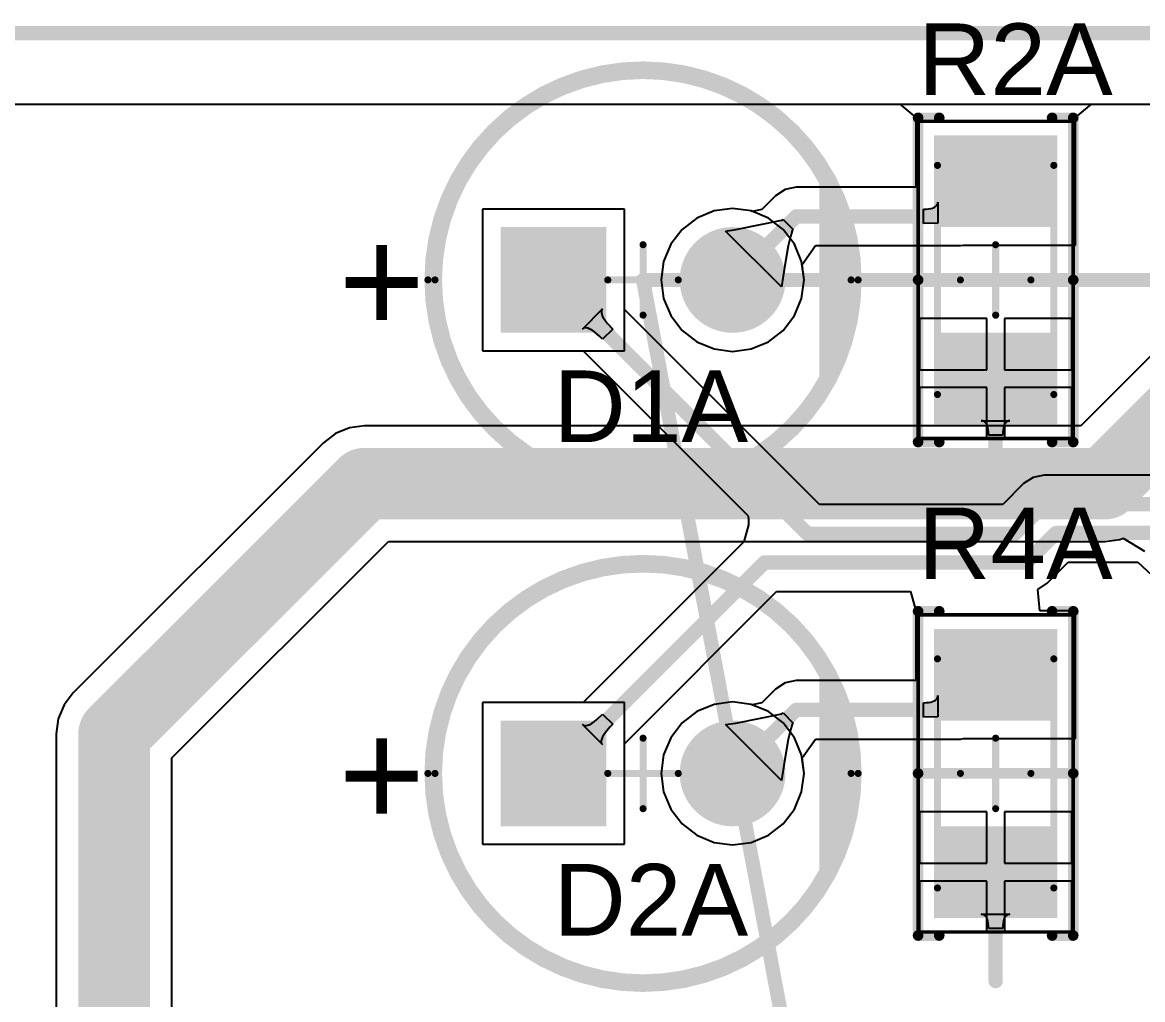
# Model space of a CAD drawing. Header units: inches. Extents: x -0.14 to 3.29, y -0.08 to 7.88.
# Drawn here: x 0.736 to 1.362, y 7.334 to 7.88 of the extents above; entities that cross this region are included whole.
import ezdxf

# ---------------------------------------------------------------- set-up
doc = ezdxf.new("R2010")
doc.units = ezdxf.units.IN
doc.header["$MEASUREMENT"] = 0
for name, color, linetype in [('Board outline', 6, 'Continuous'), ('Bottom Layer', 5, 'Continuous'), ('Bottom Solder', 6, 'Continuous'), ('Multi-Layer', 9, 'Continuous'), ('Pad Holes', 156, 'Continuous'), ('PCBD Notes', 76, 'Continuous'), ('Top 3D Body', 56, 'Continuous'), ('Top Courtyard', 56, 'Continuous'), ('Top Layer', 1, 'Continuous'), ('Top Overlay', 2, 'Continuous'), ('Top Paste', 8, 'Continuous'), ('Top Solder', 216, 'Continuous')]:
    doc.layers.add(name, color=color, linetype=linetype)
doc.styles.add('Arial', font='', dxfattribs={"height": 0.2})
doc.styles.get('Arial').set_extended_font_data('Arial')

# ---------------------------------------------------------------- blocks, each defined once
blk = doc.blocks.new('RES_1206_3216_356')
at = {"layer": 'Top Layer'}
for points in [[(-0.07874, -0.03248), (-0.07874, 0.03248), (-0.0315, 0.03248), (-0.0315, -0.03248)], [(0.0315, -0.03248), (0.0315, 0.03248), (0.07874, 0.03248), (0.07874, -0.03248)]]:
    blk.add_hatch(color=1, dxfattribs=at).paths.add_polyline_path(points)
at = {"layer": 'Top Paste'}
for points in [[(-0.07874, -0.03248), (-0.07874, 0.03248), (-0.0315, 0.03248), (-0.0315, -0.03248)], [(0.0315, -0.03248), (0.0315, 0.03248), (0.07874, 0.03248), (0.07874, -0.03248)]]:
    blk.add_hatch(color=8, dxfattribs=at).paths.add_polyline_path(points)
at = {"layer": 'Top Solder'}
for points in [[(-0.08071, -0.03445), (-0.08071, 0.03445), (-0.02953, 0.03445), (-0.02953, -0.03445)], [(0.02953, -0.03445), (0.02953, 0.03445), (0.08071, 0.03445), (0.08071, -0.03445)]]:
    blk.add_hatch(color=216, dxfattribs=at).paths.add_polyline_path(points)
at = {"layer": 'Top 3D Body'}
for points in [[(0.06398, 0.03248, 0.00394, 0.00394, 0), (-0.06398, 0.03248, 0.00394, 0.00394, 0)], [(-0.06398, -0.03248, 0.00394, 0.00394, 0), (-0.06398, 0.03248, 0.00394, 0.00394, 0)], [(0.06398, -0.03248, 0.00394, 0.00394, 0), (0.06398, 0.03248, 0.00394, 0.00394, 0)], [(0.06398, -0.03248, 0.00394, 0.00394, 0), (-0.06398, -0.03248, 0.00394, 0.00394, 0)]]:
    blk.add_lwpolyline(points, format="xyseb", dxfattribs=at)
for points in [[(-0.06496, 0.03248, 0.00197, 0.00197, 1), (-0.06299, 0.03248, 0.00197, 0.00197, 1)], [(-0.06496, 0.03248, 0.00197, 0.00197, 1), (-0.06299, 0.03248, 0.00197, 0.00197, 1)], [(0.06299, 0.03248, 0.00197, 0.00197, 1), (0.06496, 0.03248, 0.00197, 0.00197, 1)], [(0.06299, 0.03248, 0.00197, 0.00197, 1), (0.06496, 0.03248, 0.00197, 0.00197, 1)], [(-0.06496, -0.03248, 0.00197, 0.00197, 1), (-0.06299, -0.03248, 0.00197, 0.00197, 1)], [(-0.06496, -0.03248, 0.00197, 0.00197, 1), (-0.06299, -0.03248, 0.00197, 0.00197, 1)], [(0.06299, -0.03248, 0.00197, 0.00197, 1), (0.06496, -0.03248, 0.00197, 0.00197, 1)], [(0.06299, -0.03248, 0.00197, 0.00197, 1), (0.06496, -0.03248, 0.00197, 0.00197, 1)]]:
    blk.add_lwpolyline(points, format="xyseb", close=True, dxfattribs=at)
at = {"layer": 'Top Courtyard'}
for points in [[(0.08858, 0.04331, 0.00197, 0.00197, 0), (-0.08858, 0.04331, 0.00197, 0.00197, 0)], [(-0.08858, -0.04331, 0.00197, 0.00197, 0), (-0.08858, 0.04331, 0.00197, 0.00197, 0)], [(0.08858, -0.04331, 0.00197, 0.00197, 0), (0.08858, 0.04331, 0.00197, 0.00197, 0)], [(0, -0.01968, 0.00394, 0.00394, 0), (0, 0.01969, 0.00394, 0.00394, 0)], [(0.01969, 0, 0.00394, 0.00394, 0), (-0.01968, 0, 0.00394, 0.00394, 0)], [(0.08858, -0.04331, 0.00197, 0.00197, 0), (-0.08858, -0.04331, 0.00197, 0.00197, 0)]]:
    blk.add_lwpolyline(points, format="xyseb", dxfattribs=at)
for points in [[(-0.08907, 0.04331, 0.000984, 0.000984, 1), (-0.08809, 0.04331, 0.000984, 0.000984, 1)], [(-0.08907, 0.04331, 0.000984, 0.000984, 1), (-0.08809, 0.04331, 0.000984, 0.000984, 1)], [(0.08809, 0.04331, 0.000984, 0.000984, 1), (0.08908, 0.04331, 0.000984, 0.000984, 1)], [(0.08809, 0.04331, 0.000984, 0.000984, 1), (0.08908, 0.04331, 0.000984, 0.000984, 1)], [(-0.00098, 0.01969, 0.00197, 0.00197, 1), (0.00098, 0.01969, 0.00197, 0.00197, 1)], [(-0.02067, 0, 0.00197, 0.00197, 1), (-0.0187, 0, 0.00197, 0.00197, 1)], [(0.0187, 0, 0.00197, 0.00197, 1), (0.02067, 0, 0.00197, 0.00197, 1)], [(-0.00098, -0.01968, 0.00197, 0.00197, 1), (0.00098, -0.01968, 0.00197, 0.00197, 1)], [(-0.08907, -0.04331, 0.000984, 0.000984, 1), (-0.08809, -0.04331, 0.000984, 0.000984, 1)], [(-0.08907, -0.04331, 0.000984, 0.000984, 1), (-0.08809, -0.04331, 0.000984, 0.000984, 1)], [(0.08809, -0.04331, 0.000984, 0.000984, 1), (0.08908, -0.04331, 0.000984, 0.000984, 1)], [(0.08809, -0.04331, 0.000984, 0.000984, 1), (0.08908, -0.04331, 0.000984, 0.000984, 1)]]:
    blk.add_lwpolyline(points, format="xyseb", close=True, dxfattribs=at)
at = {"layer": 'Top Overlay'}
for points in [[(0.09055, 0.04331, 0.00591, 0.00591, 0), (-0.09055, 0.04331, 0.00591, 0.00591, 0)], [(-0.09055, 0.0315, 0.00591, 0.00591, 0), (-0.09055, 0.04331, 0.00591, 0.00591, 0)], [(0, -0.04331, 0.00591, 0.00591, 0), (0, 0.04331, 0.00591, 0.00591, 0)], [(0.09055, 0.0315, 0.00591, 0.00591, 0), (0.09055, 0.04331, 0.00591, 0.00591, 0)], [(-0.09055, -0.04331, 0.00591, 0.00591, 0), (-0.09055, -0.03149, 0.00591, 0.00591, 0)], [(0.09055, -0.04331, 0.00591, 0.00591, 0), (0.09055, -0.03149, 0.00591, 0.00591, 0)], [(0.09055, -0.04331, 0.00591, 0.00591, 0), (-0.09055, -0.04331, 0.00591, 0.00591, 0)]]:
    blk.add_lwpolyline(points, format="xyseb", dxfattribs=at)
for points in [[(-0.09203, 0.04331, 0.00295, 0.00295, 1), (-0.08907, 0.04331, 0.00295, 0.00295, 1)], [(-0.09203, 0.04331, 0.00295, 0.00295, 1), (-0.08907, 0.04331, 0.00295, 0.00295, 1)], [(-0.00148, 0.04331, 0.00295, 0.00295, 1), (0.00148, 0.04331, 0.00295, 0.00295, 1)], [(0.08908, 0.04331, 0.00295, 0.00295, 1), (0.09203, 0.04331, 0.00295, 0.00295, 1)], [(0.08908, 0.04331, 0.00295, 0.00295, 1), (0.09203, 0.04331, 0.00295, 0.00295, 1)], [(-0.09203, 0.0315, 0.00295, 0.00295, 1), (-0.08907, 0.0315, 0.00295, 0.00295, 1)], [(0.08908, 0.0315, 0.00295, 0.00295, 1), (0.09203, 0.0315, 0.00295, 0.00295, 1)], [(-0.09203, -0.03149, 0.00295, 0.00295, 1), (-0.08907, -0.03149, 0.00295, 0.00295, 1)], [(0.08908, -0.03149, 0.00295, 0.00295, 1), (0.09203, -0.03149, 0.00295, 0.00295, 1)], [(-0.09203, -0.04331, 0.00295, 0.00295, 1), (-0.08907, -0.04331, 0.00295, 0.00295, 1)], [(-0.09203, -0.04331, 0.00295, 0.00295, 1), (-0.08907, -0.04331, 0.00295, 0.00295, 1)], [(-0.00148, -0.04331, 0.00295, 0.00295, 1), (0.00148, -0.04331, 0.00295, 0.00295, 1)], [(0.08908, -0.04331, 0.00295, 0.00295, 1), (0.09203, -0.04331, 0.00295, 0.00295, 1)], [(0.08908, -0.04331, 0.00295, 0.00295, 1), (0.09203, -0.04331, 0.00295, 0.00295, 1)]]:
    blk.add_lwpolyline(points, format="xyseb", close=True, dxfattribs=at)
blk = doc.blocks.new('RES_1206_3216_376')
at = {"layer": 'Top Layer'}
for points in [[(-0.07874, -0.03248), (-0.07874, 0.03248), (-0.03149, 0.03248), (-0.03149, -0.03248)], [(0.0315, -0.03248), (0.0315, 0.03248), (0.07874, 0.03248), (0.07874, -0.03248)]]:
    blk.add_hatch(color=1, dxfattribs=at).paths.add_polyline_path(points)
at = {"layer": 'Top Paste'}
for points in [[(-0.07874, -0.03248), (-0.07874, 0.03248), (-0.03149, 0.03248), (-0.03149, -0.03248)], [(0.0315, -0.03248), (0.0315, 0.03248), (0.07874, 0.03248), (0.07874, -0.03248)]]:
    blk.add_hatch(color=8, dxfattribs=at).paths.add_polyline_path(points)
at = {"layer": 'Top Solder'}
for points in [[(-0.08071, -0.03445), (-0.08071, 0.03445), (-0.02953, 0.03445), (-0.02953, -0.03445)], [(0.02953, -0.03445), (0.02953, 0.03445), (0.08071, 0.03445), (0.08071, -0.03445)]]:
    blk.add_hatch(color=216, dxfattribs=at).paths.add_polyline_path(points)
at = {"layer": 'Top 3D Body'}
for points in [[(0.06398, 0.03248, 0.00394, 0.00394, 0), (-0.06398, 0.03248, 0.00394, 0.00394, 0)], [(-0.06398, -0.03248, 0.00394, 0.00394, 0), (-0.06398, 0.03248, 0.00394, 0.00394, 0)], [(0.06398, -0.03248, 0.00394, 0.00394, 0), (0.06398, 0.03248, 0.00394, 0.00394, 0)], [(0.06398, -0.03248, 0.00394, 0.00394, 0), (-0.06398, -0.03248, 0.00394, 0.00394, 0)]]:
    blk.add_lwpolyline(points, format="xyseb", dxfattribs=at)
for points in [[(-0.06496, 0.03248, 0.00197, 0.00197, 1), (-0.06299, 0.03248, 0.00197, 0.00197, 1)], [(-0.06496, 0.03248, 0.00197, 0.00197, 1), (-0.06299, 0.03248, 0.00197, 0.00197, 1)], [(0.06299, 0.03248, 0.00197, 0.00197, 1), (0.06496, 0.03248, 0.00197, 0.00197, 1)], [(0.06299, 0.03248, 0.00197, 0.00197, 1), (0.06496, 0.03248, 0.00197, 0.00197, 1)], [(-0.06496, -0.03248, 0.00197, 0.00197, 1), (-0.06299, -0.03248, 0.00197, 0.00197, 1)], [(-0.06496, -0.03248, 0.00197, 0.00197, 1), (-0.06299, -0.03248, 0.00197, 0.00197, 1)], [(0.06299, -0.03248, 0.00197, 0.00197, 1), (0.06496, -0.03248, 0.00197, 0.00197, 1)], [(0.06299, -0.03248, 0.00197, 0.00197, 1), (0.06496, -0.03248, 0.00197, 0.00197, 1)]]:
    blk.add_lwpolyline(points, format="xyseb", close=True, dxfattribs=at)
at = {"layer": 'Top Courtyard'}
for points in [[(0.08858, 0.04331, 0.00197, 0.00197, 0), (-0.08858, 0.04331, 0.00197, 0.00197, 0)], [(-0.08858, -0.04331, 0.00197, 0.00197, 0), (-0.08858, 0.04331, 0.00197, 0.00197, 0)], [(0.08858, -0.04331, 0.00197, 0.00197, 0), (0.08858, 0.04331, 0.00197, 0.00197, 0)], [(0, -0.01969, 0.00394, 0.00394, 0), (0, 0.01969, 0.00394, 0.00394, 0)], [(0.01969, 0, 0.00394, 0.00394, 0), (-0.01969, 0, 0.00394, 0.00394, 0)], [(0.08858, -0.04331, 0.00197, 0.00197, 0), (-0.08858, -0.04331, 0.00197, 0.00197, 0)]]:
    blk.add_lwpolyline(points, format="xyseb", dxfattribs=at)
for points in [[(-0.08907, 0.04331, 0.000984, 0.000984, 1), (-0.08809, 0.04331, 0.000984, 0.000984, 1)], [(-0.08907, 0.04331, 0.000984, 0.000984, 1), (-0.08809, 0.04331, 0.000984, 0.000984, 1)], [(0.08809, 0.04331, 0.000984, 0.000984, 1), (0.08908, 0.04331, 0.000984, 0.000984, 1)], [(0.08809, 0.04331, 0.000984, 0.000984, 1), (0.08908, 0.04331, 0.000984, 0.000984, 1)], [(-0.00098, 0.01969, 0.00197, 0.00197, 1), (0.00099, 0.01969, 0.00197, 0.00197, 1)], [(-0.02067, 0, 0.00197, 0.00197, 1), (-0.0187, 0, 0.00197, 0.00197, 1)], [(0.0187, 0, 0.00197, 0.00197, 1), (0.02067, 0, 0.00197, 0.00197, 1)], [(-0.00098, -0.01969, 0.00197, 0.00197, 1), (0.00099, -0.01969, 0.00197, 0.00197, 1)], [(-0.08907, -0.04331, 0.000984, 0.000984, 1), (-0.08809, -0.04331, 0.000984, 0.000984, 1)], [(-0.08907, -0.04331, 0.000984, 0.000984, 1), (-0.08809, -0.04331, 0.000984, 0.000984, 1)], [(0.08809, -0.04331, 0.000984, 0.000984, 1), (0.08908, -0.04331, 0.000984, 0.000984, 1)], [(0.08809, -0.04331, 0.000984, 0.000984, 1), (0.08908, -0.04331, 0.000984, 0.000984, 1)]]:
    blk.add_lwpolyline(points, format="xyseb", close=True, dxfattribs=at)
at = {"layer": 'Top Overlay'}
for points in [[(0.09055, 0.04331, 0.00591, 0.00591, 0), (-0.09055, 0.04331, 0.00591, 0.00591, 0)], [(-0.09055, 0.0315, 0.00591, 0.00591, 0), (-0.09055, 0.04331, 0.00591, 0.00591, 0)], [(0, -0.04331, 0.00591, 0.00591, 0), (0, 0.04331, 0.00591, 0.00591, 0)], [(0.09055, 0.0315, 0.00591, 0.00591, 0), (0.09055, 0.04331, 0.00591, 0.00591, 0)], [(-0.09055, -0.04331, 0.00591, 0.00591, 0), (-0.09055, -0.03149, 0.00591, 0.00591, 0)], [(0.09055, -0.04331, 0.00591, 0.00591, 0), (0.09055, -0.03149, 0.00591, 0.00591, 0)], [(0.09055, -0.04331, 0.00591, 0.00591, 0), (-0.09055, -0.04331, 0.00591, 0.00591, 0)]]:
    blk.add_lwpolyline(points, format="xyseb", dxfattribs=at)
for points in [[(-0.09203, 0.04331, 0.00295, 0.00295, 1), (-0.08907, 0.04331, 0.00295, 0.00295, 1)], [(-0.09203, 0.04331, 0.00295, 0.00295, 1), (-0.08907, 0.04331, 0.00295, 0.00295, 1)], [(-0.00148, 0.04331, 0.00295, 0.00295, 1), (0.00148, 0.04331, 0.00295, 0.00295, 1)], [(0.08908, 0.04331, 0.00295, 0.00295, 1), (0.09203, 0.04331, 0.00295, 0.00295, 1)], [(0.08908, 0.04331, 0.00295, 0.00295, 1), (0.09203, 0.04331, 0.00295, 0.00295, 1)], [(-0.09203, 0.0315, 0.00295, 0.00295, 1), (-0.08907, 0.0315, 0.00295, 0.00295, 1)], [(0.08908, 0.0315, 0.00295, 0.00295, 1), (0.09203, 0.0315, 0.00295, 0.00295, 1)], [(-0.09203, -0.03149, 0.00295, 0.00295, 1), (-0.08907, -0.03149, 0.00295, 0.00295, 1)], [(0.08908, -0.03149, 0.00295, 0.00295, 1), (0.09203, -0.03149, 0.00295, 0.00295, 1)], [(-0.09203, -0.04331, 0.00295, 0.00295, 1), (-0.08907, -0.04331, 0.00295, 0.00295, 1)], [(-0.09203, -0.04331, 0.00295, 0.00295, 1), (-0.08907, -0.04331, 0.00295, 0.00295, 1)], [(-0.00148, -0.04331, 0.00295, 0.00295, 1), (0.00148, -0.04331, 0.00295, 0.00295, 1)], [(0.08908, -0.04331, 0.00295, 0.00295, 1), (0.09203, -0.04331, 0.00295, 0.00295, 1)], [(0.08908, -0.04331, 0.00295, 0.00295, 1), (0.09203, -0.04331, 0.00295, 0.00295, 1)]]:
    blk.add_lwpolyline(points, format="xyseb", close=True, dxfattribs=at)
blk = doc.blocks.new('ED49B4F6_595F_4D62_96BB_D7184CAA9B94_439')
at = {"layer": 'Bottom Layer'}
blk.add_hatch(color=5, dxfattribs=at).paths.add_polyline_path([(-0.02244, -0.02756), (-0.07756, -0.02756), (-0.07756, 0.02756), (-0.02244, 0.02756)])
h = blk.add_hatch(color=5, dxfattribs=at)
edge = h.paths.add_edge_path()
edge.add_arc((0.05, 0), 0.02756, 0, 360)
at = {"layer": 'Bottom Solder'}
blk.add_hatch(color=6, dxfattribs=at).paths.add_polyline_path([(-0.02047, -0.02953), (-0.07953, -0.02953), (-0.07953, 0.02953), (-0.02047, 0.02953)])
h = blk.add_hatch(color=6, dxfattribs=at)
edge = h.paths.add_edge_path()
edge.add_arc((0.05, 0), 0.02953, 0, 360)
at = {"layer": 'Multi-Layer'}
blk.add_hatch(color=9, dxfattribs=at).paths.add_polyline_path([(-0.02244, -0.02756), (-0.07756, -0.02756), (-0.07756, 0.02756), (-0.02244, 0.02756)])
h = blk.add_hatch(color=9, dxfattribs=at)
edge = h.paths.add_edge_path()
edge.add_arc((0.05, 0), 0.02756, 0, 360)
at = {"layer": 'Pad Holes'}
h = blk.add_hatch(color=7, dxfattribs=at)
edge = h.paths.add_edge_path()
edge.add_arc((-0.05, 0), 0.0175, 0, 360)
h = blk.add_hatch(color=7, dxfattribs=at)
edge = h.paths.add_edge_path()
edge.add_arc((0.05, 0), 0.0175, 0, 360)
at = {"layer": 'Top Layer'}
blk.add_hatch(color=1, dxfattribs=at).paths.add_polyline_path([(-0.02244, -0.02756), (-0.07756, -0.02756), (-0.07756, 0.02756), (-0.02244, 0.02756)])
h = blk.add_hatch(color=1, dxfattribs=at)
edge = h.paths.add_edge_path()
edge.add_arc((0.05, 0), 0.02756, 0, 360)
at = {"layer": 'Top Solder'}
blk.add_hatch(color=216, dxfattribs=at).paths.add_polyline_path([(-0.02047, -0.02953), (-0.07953, -0.02953), (-0.07953, 0.02953), (-0.02047, 0.02953)])
h = blk.add_hatch(color=216, dxfattribs=at)
edge = h.paths.add_edge_path()
edge.add_arc((0.05, 0), 0.02953, 0, 360)
at = {"layer": 'Top 3D Body'}
for points in [[(0.11614, 0, 0.00394, 0.00394, 1), (-0.11614, 0, 0.00394, 0.00394, 1)], [(-0.11713, 0, 0.00197, 0.00197, 1), (-0.11516, 0, 0.00197, 0.00197, 1)], [(0.11516, 0, 0.00197, 0.00197, 1), (0.11713, 0, 0.00197, 0.00197, 1)]]:
    blk.add_lwpolyline(points, format="xyseb", close=True, dxfattribs=at)
at = {"layer": 'Top Courtyard'}
for points in [[(0.12008, 0, 0.00394, 0.00394, 1), (-0.12008, 0, 0.00394, 0.00394, 1)], [(-0.00098, 0.01968, 0.00197, 0.00197, 1), (0.00099, 0.01968, 0.00197, 0.00197, 1)], [(-0.12106, 0, 0.00197, 0.00197, 1), (-0.11909, 0, 0.00197, 0.00197, 1)], [(-0.02067, 0, 0.00197, 0.00197, 1), (-0.0187, 0, 0.00197, 0.00197, 1)], [(0.0187, 0, 0.00197, 0.00197, 1), (0.02067, 0, 0.00197, 0.00197, 1)], [(0.11909, 0, 0.00197, 0.00197, 1), (0.12106, 0, 0.00197, 0.00197, 1)], [(-0.00098, -0.01969, 0.00197, 0.00197, 1), (0.00099, -0.01969, 0.00197, 0.00197, 1)]]:
    blk.add_lwpolyline(points, format="xyseb", close=True, dxfattribs=at)
for points in [[(0, -0.01969, 0.00394, 0.00394, 0), (0, 0.01968, 0.00394, 0.00394, 0)], [(-0.01968, 0, 0.00394, 0.00394, 0), (0.01969, 0, 0.00394, 0.00394, 0)]]:
    blk.add_lwpolyline(points, format="xyseb", dxfattribs=at)
at = {"layer": 'Top Overlay'}
for points in [[(0.11614, 0, 0.00787, 0.00787, 1), (-0.11614, 0, 0.00787, 0.00787, 1)], [(0.10039, 0.05512, 0.00394, 0.00394, 1), (0.10433, 0.05512, 0.00394, 0.00394, 1)], [(0.10433, 0.03937, 0.00394, 0.00394, 1), (0.10827, 0.03937, 0.00394, 0.00394, 1)], [(0.10827, 0.02362, 0.00394, 0.00394, 1), (0.11221, 0.02362, 0.00394, 0.00394, 1)], [(-0.11811, 0, 0.00394, 0.00394, 1), (-0.11417, 0, 0.00394, 0.00394, 1)], [(0.11417, 0, 0.00394, 0.00394, 1), (0.11811, 0, 0.00394, 0.00394, 1)], [(0.10827, -0.02756, 0.00394, 0.00394, 1), (0.11221, -0.02756, 0.00394, 0.00394, 1)], [(0.10039, -0.03937, 0.00394, 0.00394, 1), (0.10433, -0.03937, 0.00394, 0.00394, 1)], [(0.10039, -0.03937, 0.00394, 0.00394, 1), (0.10433, -0.03937, 0.00394, 0.00394, 1)], [(0.10433, -0.03937, 0.00394, 0.00394, 1), (0.10827, -0.03937, 0.00394, 0.00394, 1)], [(0.10039, -0.05512, 0.00394, 0.00394, 1), (0.10433, -0.05512, 0.00394, 0.00394, 1)]]:
    blk.add_lwpolyline(points, format="xyseb", close=True, dxfattribs=at)
for points in [[(0.10236, -0.03937, 0.00787, 0.00787, 0), (0.10236, 0.05512, 0.00787, 0.00787, 0)], [(0.1063, -0.03937, 0.00787, 0.00787, 0), (0.1063, 0.03937, 0.00787, 0.00787, 0)], [(0.11024, -0.02756, 0.00787, 0.00787, 0), (0.11024, 0.02362, 0.00787, 0.00787, 0)], [(0.10236, -0.05512, 0.00787, 0.00787, 0), (0.10236, -0.03937, 0.00787, 0.00787, 0)]]:
    blk.add_lwpolyline(points, format="xyseb", dxfattribs=at)
at = {"layer": 'Top Overlay', "style": 'Arial'}
blk.add_text('+', height=0.05906, dxfattribs=at).set_placement((-0.17, -0.03))
blk = doc.blocks.new('ED49B4F6_595F_4D62_96BB_D7184CAA9B94_449')
at = {"layer": 'Bottom Layer'}
blk.add_hatch(color=5, dxfattribs=at).paths.add_polyline_path([(-0.02244, -0.02756), (-0.07756, -0.02756), (-0.07756, 0.02756), (-0.02244, 0.02756)])
h = blk.add_hatch(color=5, dxfattribs=at)
edge = h.paths.add_edge_path()
edge.add_arc((0.05, 0), 0.02756, 0, 360)
at = {"layer": 'Bottom Solder'}
blk.add_hatch(color=6, dxfattribs=at).paths.add_polyline_path([(-0.02047, -0.02953), (-0.07953, -0.02953), (-0.07953, 0.02953), (-0.02047, 0.02953)])
h = blk.add_hatch(color=6, dxfattribs=at)
edge = h.paths.add_edge_path()
edge.add_arc((0.05, 0), 0.02953, 0, 360)
at = {"layer": 'Multi-Layer'}
blk.add_hatch(color=9, dxfattribs=at).paths.add_polyline_path([(-0.02244, -0.02756), (-0.07756, -0.02756), (-0.07756, 0.02756), (-0.02244, 0.02756)])
h = blk.add_hatch(color=9, dxfattribs=at)
edge = h.paths.add_edge_path()
edge.add_arc((0.05, 0), 0.02756, 0, 360)
at = {"layer": 'Pad Holes'}
h = blk.add_hatch(color=7, dxfattribs=at)
edge = h.paths.add_edge_path()
edge.add_arc((-0.05, 0), 0.0175, 0, 360)
h = blk.add_hatch(color=7, dxfattribs=at)
edge = h.paths.add_edge_path()
edge.add_arc((0.05, 0), 0.0175, 0, 360)
at = {"layer": 'Top Layer'}
blk.add_hatch(color=1, dxfattribs=at).paths.add_polyline_path([(-0.02244, -0.02756), (-0.07756, -0.02756), (-0.07756, 0.02756), (-0.02244, 0.02756)])
h = blk.add_hatch(color=1, dxfattribs=at)
edge = h.paths.add_edge_path()
edge.add_arc((0.05, 0), 0.02756, 0, 360)
at = {"layer": 'Top Solder'}
blk.add_hatch(color=216, dxfattribs=at).paths.add_polyline_path([(-0.02047, -0.02953), (-0.07953, -0.02953), (-0.07953, 0.02953), (-0.02047, 0.02953)])
h = blk.add_hatch(color=216, dxfattribs=at)
edge = h.paths.add_edge_path()
edge.add_arc((0.05, 0), 0.02953, 0, 360)
at = {"layer": 'Top 3D Body'}
for points in [[(0.11614, 0, 0.00394, 0.00394, 1), (-0.11614, 0, 0.00394, 0.00394, 1)], [(-0.11713, 0, 0.00197, 0.00197, 1), (-0.11516, 0, 0.00197, 0.00197, 1)], [(0.11516, 0, 0.00197, 0.00197, 1), (0.11713, 0, 0.00197, 0.00197, 1)]]:
    blk.add_lwpolyline(points, format="xyseb", close=True, dxfattribs=at)
at = {"layer": 'Top Courtyard'}
for points in [[(0.12008, 0, 0.00394, 0.00394, 1), (-0.12008, 0, 0.00394, 0.00394, 1)], [(-0.00098, 0.01969, 0.00197, 0.00197, 1), (0.00099, 0.01969, 0.00197, 0.00197, 1)], [(-0.12106, 0, 0.00197, 0.00197, 1), (-0.11909, 0, 0.00197, 0.00197, 1)], [(-0.02067, 0, 0.00197, 0.00197, 1), (-0.0187, 0, 0.00197, 0.00197, 1)], [(0.0187, 0, 0.00197, 0.00197, 1), (0.02067, 0, 0.00197, 0.00197, 1)], [(0.11909, 0, 0.00197, 0.00197, 1), (0.12106, 0, 0.00197, 0.00197, 1)], [(-0.00098, -0.01968, 0.00197, 0.00197, 1), (0.00099, -0.01968, 0.00197, 0.00197, 1)]]:
    blk.add_lwpolyline(points, format="xyseb", close=True, dxfattribs=at)
for points in [[(0, -0.01968, 0.00394, 0.00394, 0), (0, 0.01969, 0.00394, 0.00394, 0)], [(-0.01968, 0, 0.00394, 0.00394, 0), (0.01969, 0, 0.00394, 0.00394, 0)]]:
    blk.add_lwpolyline(points, format="xyseb", dxfattribs=at)
at = {"layer": 'Top Overlay'}
for points in [[(0.11614, 0, 0.00787, 0.00787, 1), (-0.11614, 0, 0.00787, 0.00787, 1)], [(0.10039, 0.05512, 0.00394, 0.00394, 1), (0.10433, 0.05512, 0.00394, 0.00394, 1)], [(0.10433, 0.03937, 0.00394, 0.00394, 1), (0.10827, 0.03937, 0.00394, 0.00394, 1)], [(0.10827, 0.02362, 0.00394, 0.00394, 1), (0.11221, 0.02362, 0.00394, 0.00394, 1)], [(-0.11811, 0, 0.00394, 0.00394, 1), (-0.11417, 0, 0.00394, 0.00394, 1)], [(0.11417, 0, 0.00394, 0.00394, 1), (0.11811, 0, 0.00394, 0.00394, 1)], [(0.10827, -0.02756, 0.00394, 0.00394, 1), (0.11221, -0.02756, 0.00394, 0.00394, 1)], [(0.10039, -0.03937, 0.00394, 0.00394, 1), (0.10433, -0.03937, 0.00394, 0.00394, 1)], [(0.10039, -0.03937, 0.00394, 0.00394, 1), (0.10433, -0.03937, 0.00394, 0.00394, 1)], [(0.10433, -0.03937, 0.00394, 0.00394, 1), (0.10827, -0.03937, 0.00394, 0.00394, 1)], [(0.10039, -0.05512, 0.00394, 0.00394, 1), (0.10433, -0.05512, 0.00394, 0.00394, 1)]]:
    blk.add_lwpolyline(points, format="xyseb", close=True, dxfattribs=at)
for points in [[(0.10236, -0.03937, 0.00787, 0.00787, 0), (0.10236, 0.05512, 0.00787, 0.00787, 0)], [(0.1063, -0.03937, 0.00787, 0.00787, 0), (0.1063, 0.03937, 0.00787, 0.00787, 0)], [(0.11024, -0.02756, 0.00787, 0.00787, 0), (0.11024, 0.02362, 0.00787, 0.00787, 0)], [(0.10236, -0.05512, 0.00787, 0.00787, 0), (0.10236, -0.03937, 0.00787, 0.00787, 0)]]:
    blk.add_lwpolyline(points, format="xyseb", dxfattribs=at)
at = {"layer": 'Top Overlay', "style": 'Arial'}
blk.add_text('+', height=0.05906, dxfattribs=at).set_placement((-0.17, -0.03))

msp = doc.modelspace()

# ---------------------------------------------------------------- linework, layer by layer
at = {"layer": 'Board outline'}
msp.add_lwpolyline([(0.62992, 7.87402, 0.00787, 0.00787, 0), (2.51968, 7.87402, 0.00787, 0.00787, 0)], format="xyseb", dxfattribs=at)
at = {"layer": 'Bottom Layer'}
for p, q in [((0.64637, 7.83431), (2.50324, 7.83431)), ((1.07224, 7.77578), (0.99312, 7.77578)), ((0.99312, 7.77578), (0.99312, 7.69666)), ((1.07224, 7.69666), (1.07224, 7.77578)), ((1.12235, 7.77476), (1.11273, 7.77077)), ((1.13268, 7.77612), (1.12235, 7.77476)), ((1.143, 7.77476), (1.13268, 7.77612)), ((1.15263, 7.77077), (1.143, 7.77476)), ((1.11273, 7.77077), (1.10446, 7.76443)), ((1.16089, 7.76443), (1.15263, 7.77077)), ((1.10446, 7.76443), (1.09812, 7.75617)), ((1.16723, 7.75617), (1.16089, 7.76443)), ((1.09812, 7.75617), (1.09414, 7.74655)), ((1.17122, 7.74655), (1.16723, 7.75617)), ((1.09414, 7.74655), (1.09278, 7.73622)), ((1.17258, 7.73622), (1.17122, 7.74655)), ((1.09278, 7.73622), (1.09414, 7.72589)), ((1.17122, 7.72589), (1.17258, 7.73622)), ((1.09414, 7.72589), (1.09812, 7.71627)), ((1.16723, 7.71627), (1.17122, 7.72589)), ((1.09812, 7.71627), (1.10446, 7.70801)), ((1.16089, 7.70801), (1.16723, 7.71627)), ((1.10446, 7.70801), (1.11273, 7.70167)), ((1.15263, 7.70167), (1.16089, 7.70801)), ((1.11273, 7.70167), (1.12235, 7.69768)), ((1.143, 7.69768), (1.15263, 7.70167)), ((1.37209, 7.6997), (1.32711, 7.65472)), ((0.99312, 7.69666), (1.07224, 7.69666)), ((1.12235, 7.69768), (1.13268, 7.69632)), ((1.13268, 7.69632), (1.143, 7.69768)), ((0.92713, 7.65472), (0.91878, 7.65362)), ((1.32711, 7.65472), (0.92713, 7.65472)), ((0.91099, 7.6504), (0.90431, 7.64527)), ((0.91878, 7.65362), (0.91099, 7.6504)), ((0.90431, 7.64527), (0.76458, 7.50554)), ((1.34883, 7.59127), (1.35064, 7.59202)), ((1.35064, 7.59202), (1.36264, 7.58483)), ((0.81968, 7.46935), (0.9405, 7.59017)), ((0.9405, 7.59017), (1.34048, 7.59017)), ((1.34048, 7.59017), (1.34883, 7.59127)), ((0.76458, 7.50554), (0.75945, 7.49886)), ((0.75945, 7.49886), (0.75623, 7.49107)), ((1.07224, 7.50019), (0.99312, 7.50019)), ((0.99312, 7.50019), (0.99312, 7.42107)), ((1.07224, 7.42107), (1.07224, 7.50019)), ((1.12235, 7.49917), (1.11273, 7.49518)), ((1.13268, 7.50053), (1.12235, 7.49917)), ((1.143, 7.49917), (1.13268, 7.50053)), ((1.15263, 7.49518), (1.143, 7.49917)), ((1.11273, 7.49518), (1.10446, 7.48884)), ((1.16089, 7.48884), (1.15263, 7.49518)), ((0.75623, 7.49107), (0.75513, 7.48272)), ((1.10446, 7.48884), (1.09812, 7.48058)), ((1.16723, 7.48058), (1.16089, 7.48884)), ((0.75513, 7.48272), (0.75513, 2.57735)), ((1.09812, 7.48058), (1.09414, 7.47096)), ((1.17122, 7.47096), (1.16723, 7.48058)), ((0.81968, 2.56398), (0.81968, 7.46935)), ((1.09414, 7.47096), (1.09278, 7.46063)), ((1.17258, 7.46063), (1.17122, 7.47096)), ((1.09278, 7.46063), (1.09414, 7.4503)), ((1.17122, 7.4503), (1.17258, 7.46063)), ((1.09414, 7.4503), (1.09812, 7.44068)), ((1.16723, 7.44068), (1.17122, 7.4503)), ((1.09812, 7.44068), (1.10446, 7.43242)), ((1.16089, 7.43242), (1.16723, 7.44068)), ((1.10446, 7.43242), (1.11273, 7.42608)), ((1.15263, 7.42608), (1.16089, 7.43242)), ((1.11273, 7.42608), (1.12235, 7.42209)), ((1.143, 7.42209), (1.15263, 7.42608)), ((0.99312, 7.42107), (1.07224, 7.42107)), ((1.12235, 7.42209), (1.13268, 7.42073)), ((1.13268, 7.42073), (1.143, 7.42209))]:
    msp.add_line(p, q, dxfattribs=at)
for points in [[(1.34048, 7.62245, 0.04, 0.04, 0), (1.39491, 7.67688, 0.04, 0.04, 0)], [(0.7874, 7.48272, 0.04, 0.04, 0), (0.92713, 7.62245, 0.04, 0.04, 0)], [(0.92713, 7.62245, 0.04, 0.04, 0), (1.34048, 7.62245, 0.04, 0.04, 0)], [(0.7874, 2.56398, 0.04, 0.04, 0), (0.7874, 7.48272, 0.04, 0.04, 0)]]:
    msp.add_lwpolyline(points, format="xyseb", dxfattribs=at)
for points in [[(0.91713, 7.62245, 0.02, 0.02, 1), (0.93713, 7.62245, 0.02, 0.02, 1)], [(0.91713, 7.62245, 0.02, 0.02, 1), (0.93713, 7.62245, 0.02, 0.02, 1)], [(1.33048, 7.62245, 0.02, 0.02, 1), (1.35048, 7.62245, 0.02, 0.02, 1)], [(1.33048, 7.62245, 0.02, 0.02, 1), (1.35048, 7.62245, 0.02, 0.02, 1)], [(0.7774, 7.48272, 0.02, 0.02, 1), (0.7974, 7.48272, 0.02, 0.02, 1)], [(0.7774, 7.48272, 0.02, 0.02, 1), (0.7974, 7.48272, 0.02, 0.02, 1)]]:
    msp.add_lwpolyline(points, format="xyseb", close=True, dxfattribs=at)
at = {"layer": 'PCBD Notes'}
for points in [[(1.08268, 7.73622, 0.00787, 0.00787, 0), (2.06693, 7.73622, 0.00787, 0.00787, 0)], [(1.08268, 7.73622, 0.00787, 0.00787, 0), (2.06693, 2.5, 0.00787, 0.00787, 0)]]:
    msp.add_lwpolyline(points, format="xyseb", dxfattribs=at)
msp.add_lwpolyline([(1.08071, 7.73622, 0.00394, 0.00394, 1), (1.08465, 7.73622, 0.00394, 0.00394, 1)], format="xyseb", close=True, dxfattribs=at)
msp.add_lwpolyline([(1.08071, 7.73622, 0.00394, 0.00394, 1), (1.08465, 7.73622, 0.00394, 0.00394, 1)], format="xyseb", close=True, dxfattribs=at)
at = {"layer": 'Top Layer'}
for p, q in [((0.64637, 7.83431), (1.22609, 7.83431)), ((1.22609, 7.83431), (1.23505, 7.82696)), ((1.32401, 7.82696), (1.33297, 7.83431)), ((1.33297, 7.83431), (2.21034, 7.83431)), ((1.23505, 7.82696), (1.23505, 7.82231)), ((1.32401, 7.82231), (1.32401, 7.82696)), ((1.23505, 7.82231), (1.23505, 7.78803)), ((1.32401, 7.75572), (1.32401, 7.82231)), ((1.16193, 7.78679), (1.15664, 7.78325)), ((1.16817, 7.78803), (1.16193, 7.78679)), ((1.23505, 7.78803), (1.16817, 7.78803)), ((1.15664, 7.78325), (1.149, 7.77561)), ((1.24729, 7.77972), (1.24717, 7.76784)), ((1.2472, 7.77896), (1.24729, 7.77972)), ((1.07224, 7.77578), (0.99312, 7.77578)), ((0.99312, 7.77578), (0.99312, 7.69666)), ((1.07224, 7.71973), (1.07224, 7.77578)), ((1.12235, 7.77476), (1.11273, 7.77077)), ((1.13268, 7.77612), (1.12235, 7.77476)), ((1.143, 7.77476), (1.13268, 7.77612)), ((1.1436, 7.77451), (1.143, 7.77476)), ((1.149, 7.77561), (1.1436, 7.77451)), ((1.23917, 7.77572), (1.2407, 7.77576)), ((1.23917, 7.76772), (1.23917, 7.77572)), ((1.2407, 7.77576), (1.24208, 7.77588)), ((1.24208, 7.77588), (1.24329, 7.77608)), ((1.24329, 7.77608), (1.24435, 7.77636)), ((1.24435, 7.77636), (1.24524, 7.77672)), ((1.24524, 7.77672), (1.24597, 7.77716)), ((1.24597, 7.77716), (1.24654, 7.77768)), ((1.24654, 7.77768), (1.24695, 7.77828)), ((1.24695, 7.77828), (1.2472, 7.77896)), ((1.11273, 7.77077), (1.10446, 7.76443)), ((1.13447, 7.76433), (1.16009, 7.76954)), ((1.16009, 7.76954), (1.16082, 7.77002)), ((1.16082, 7.77002), (1.16648, 7.76436)), ((1.24717, 7.76784), (1.23917, 7.76772)), ((1.10446, 7.76443), (1.09812, 7.75617)), ((1.1288, 7.7635), (1.13447, 7.76433)), ((1.15996, 7.73234), (1.1288, 7.7635)), ((1.16549, 7.76235), (1.16493, 7.76052)), ((1.166, 7.76363), (1.16549, 7.76235)), ((1.16648, 7.76436), (1.166, 7.76363)), ((1.09812, 7.75617), (1.09414, 7.74655)), ((1.16371, 7.75521), (1.16158, 7.74314)), ((1.16493, 7.76052), (1.16371, 7.75521)), ((1.17144, 7.74485), (1.17891, 7.7554)), ((1.17891, 7.7554), (1.25991, 7.7554)), ((1.25991, 7.7554), (1.26148, 7.75572)), ((1.26148, 7.75572), (1.32401, 7.75572)), ((1.09414, 7.74655), (1.09278, 7.73622)), ((1.16158, 7.74314), (1.15996, 7.73234)), ((1.17258, 7.73622), (1.17144, 7.74485)), ((1.09278, 7.73622), (1.09414, 7.72589)), ((1.17122, 7.72589), (1.17258, 7.73622)), ((1.09414, 7.72589), (1.09812, 7.71627)), ((1.16723, 7.71627), (1.17122, 7.72589)), ((1.0488, 7.70878), (1.06012, 7.72009)), ((1.05966, 7.71947), (1.05944, 7.71874)), ((1.05944, 7.71874), (1.05944, 7.71789)), ((1.05944, 7.71789), (1.05966, 7.71693)), ((1.06012, 7.72009), (1.05966, 7.71947)), ((1.05966, 7.71693), (1.06012, 7.71585)), ((1.1812, 7.61077), (1.07224, 7.71973)), ((1.06012, 7.71585), (1.0608, 7.71466)), ((1.0608, 7.71466), (1.0617, 7.71336)), ((1.0617, 7.71336), (1.06283, 7.71195)), ((1.06283, 7.71195), (1.06577, 7.70878)), ((1.09812, 7.71627), (1.10446, 7.70801)), ((1.16089, 7.70801), (1.16723, 7.71627)), ((1.27453, 7.71472), (1.23705, 7.71472)), ((1.23705, 7.71472), (1.23705, 7.6861)), ((1.27453, 7.6861), (1.27453, 7.71472)), ((1.32201, 7.71472), (1.28453, 7.71472)), ((1.28453, 7.71472), (1.28453, 7.6861)), ((1.32201, 7.6861), (1.32201, 7.71472)), ((1.04943, 7.70923), (1.0488, 7.70878)), ((1.05016, 7.70946), (1.04943, 7.70923)), ((1.05101, 7.70946), (1.05016, 7.70946)), ((1.05197, 7.70923), (1.05101, 7.70946)), ((1.05305, 7.70878), (1.05197, 7.70923)), ((1.05423, 7.7081), (1.05305, 7.70878)), ((1.05553, 7.7072), (1.05423, 7.7081)), ((1.05848, 7.70471), (1.05553, 7.7072)), ((1.06012, 7.70312), (1.05848, 7.70471)), ((1.06577, 7.70878), (1.06012, 7.70312)), ((1.10446, 7.70801), (1.11273, 7.70167)), ((1.15263, 7.70167), (1.16089, 7.70801)), ((1.11273, 7.70167), (1.12235, 7.69768)), ((1.143, 7.69768), (1.15263, 7.70167)), ((0.99312, 7.69666), (1.04917, 7.69666)), ((1.04917, 7.69666), (1.14109, 7.60474)), ((1.12235, 7.69768), (1.13268, 7.69632)), ((1.13268, 7.69632), (1.143, 7.69768)), ((1.23705, 7.6861), (1.27453, 7.6861)), ((1.28453, 7.6861), (1.32201, 7.6861)), ((1.27453, 7.6761), (1.23705, 7.6761)), ((1.23705, 7.6761), (1.23705, 7.64748)), ((1.27453, 7.64748), (1.27453, 7.6761)), ((1.32201, 7.6761), (1.28453, 7.6761)), ((1.28453, 7.6761), (1.28453, 7.64748)), ((1.32201, 7.64748), (1.32201, 7.6761)), ((1.27229, 7.65752), (1.27153, 7.6576)), ((1.27153, 7.6576), (1.28753, 7.6576)), ((1.27297, 7.65728), (1.27229, 7.65752)), ((1.27357, 7.65688), (1.27297, 7.65728)), ((1.27409, 7.65632), (1.27357, 7.65688)), ((1.27453, 7.6556), (1.27409, 7.65632)), ((1.27489, 7.65472), (1.27453, 7.6556)), ((1.27517, 7.65368), (1.27489, 7.65472)), ((1.28417, 7.65472), (1.28389, 7.65368)), ((1.28453, 7.6556), (1.28417, 7.65472)), ((1.28497, 7.65632), (1.28453, 7.6556)), ((1.28549, 7.65688), (1.28497, 7.65632)), ((1.28609, 7.65728), (1.28549, 7.65688)), ((1.28677, 7.65752), (1.28609, 7.65728)), ((1.28753, 7.6576), (1.28677, 7.65752)), ((1.27537, 7.65248), (1.27517, 7.65368)), ((1.27549, 7.65112), (1.27537, 7.65248)), ((1.27553, 7.6496), (1.27549, 7.65112)), ((1.28353, 7.6496), (1.27553, 7.6496)), ((1.28357, 7.65112), (1.28353, 7.6496)), ((1.28369, 7.65248), (1.28357, 7.65112)), ((1.28389, 7.65368), (1.28369, 7.65248)), ((1.23705, 7.64748), (1.27453, 7.64748)), ((1.28453, 7.64748), (1.32201, 7.64748)), ((1.30042, 7.62598), (1.29513, 7.62245)), ((1.30666, 7.62723), (1.30042, 7.62598)), ((1.49173, 7.62723), (1.30666, 7.62723)), ((1.29513, 7.62245), (1.28345, 7.61077)), ((1.28345, 7.61077), (1.1812, 7.61077)), ((1.14109, 7.60474), (1.14154, 7.60313)), ((1.14156, 7.5995), (1.13897, 7.58999)), ((1.14154, 7.60313), (1.14156, 7.5995)), ((1.13897, 7.58999), (1.04917, 7.50019)), ((1.30837, 7.56692), (1.32005, 7.5786)), ((1.32005, 7.5786), (1.35886, 7.5786)), ((1.35886, 7.5786), (1.3692, 7.56913)), ((1.30308, 7.56338), (1.30837, 7.56692)), ((1.07224, 7.47712), (1.15726, 7.56214)), ((1.15726, 7.56214), (1.23208, 7.56214)), ((1.23208, 7.56214), (1.23505, 7.55137)), ((1.303, 7.56337), (1.30308, 7.56338)), ((1.30419, 7.55137), (1.303, 7.56337)), ((1.23505, 7.55137), (1.23505, 7.55014)), ((1.23505, 7.55014), (1.23505, 7.51244)), ((1.32401, 7.55137), (1.30419, 7.55137)), ((1.32401, 7.48013), (1.32401, 7.55137)), ((1.16193, 7.5112), (1.15664, 7.50766)), ((1.16817, 7.51244), (1.16193, 7.5112)), ((1.23505, 7.51244), (1.16817, 7.51244)), ((1.15664, 7.50766), (1.149, 7.50002)), ((1.04917, 7.50019), (0.99312, 7.50019)), ((0.99312, 7.50019), (0.99312, 7.42107)), ((1.12235, 7.49917), (1.11273, 7.49518)), ((1.13268, 7.50053), (1.12235, 7.49917)), ((1.143, 7.49917), (1.13268, 7.50053)), ((1.1436, 7.49892), (1.143, 7.49917)), ((1.149, 7.50002), (1.1436, 7.49892)), ((1.23917, 7.50012), (1.2407, 7.50016)), ((1.23917, 7.49212), (1.23917, 7.50012)), ((1.2407, 7.50016), (1.24208, 7.50028)), ((1.24208, 7.50028), (1.24329, 7.50048)), ((1.24329, 7.50048), (1.24435, 7.50076)), ((1.24435, 7.50076), (1.24524, 7.50112)), ((1.24524, 7.50112), (1.24597, 7.50156)), ((1.24597, 7.50156), (1.24654, 7.50208)), ((1.24654, 7.50208), (1.24695, 7.50268)), ((1.24695, 7.50268), (1.2472, 7.50336)), ((1.24729, 7.50412), (1.24717, 7.49225)), ((1.2472, 7.50336), (1.24729, 7.50412)), ((1.05693, 7.49076), (1.06012, 7.49373)), ((1.06012, 7.49373), (1.06577, 7.48807)), ((1.11273, 7.49518), (1.10446, 7.48884)), ((1.13447, 7.48874), (1.16009, 7.49395)), ((1.16009, 7.49395), (1.16082, 7.49443)), ((1.16082, 7.49443), (1.16648, 7.48877)), ((1.24717, 7.49225), (1.23917, 7.49212)), ((1.06, 7.47676), (1.0488, 7.48795)), ((1.0488, 7.48795), (1.04941, 7.48751)), ((1.04941, 7.48751), (1.05014, 7.48729)), ((1.05014, 7.48729), (1.05098, 7.48731)), ((1.05098, 7.48731), (1.05194, 7.48754)), ((1.05194, 7.48754), (1.05302, 7.48801)), ((1.05302, 7.48801), (1.05421, 7.4887)), ((1.05421, 7.4887), (1.05551, 7.48962)), ((1.05551, 7.48962), (1.05693, 7.49076)), ((1.06418, 7.48642), (1.06166, 7.48346)), ((1.06577, 7.48807), (1.06418, 7.48642)), ((1.10446, 7.48884), (1.09812, 7.48058)), ((1.1288, 7.48791), (1.13447, 7.48874)), ((1.15996, 7.45675), (1.1288, 7.48791)), ((1.16549, 7.48676), (1.16493, 7.48493)), ((1.166, 7.48804), (1.16549, 7.48676)), ((1.16648, 7.48877), (1.166, 7.48804)), ((1.05959, 7.47989), (1.05935, 7.47894)), ((1.06006, 7.48097), (1.05959, 7.47989)), ((1.06075, 7.48216), (1.06006, 7.48097)), ((1.06166, 7.48346), (1.06075, 7.48216)), ((1.09812, 7.48058), (1.09414, 7.47096)), ((1.16371, 7.47962), (1.16158, 7.46755)), ((1.16493, 7.48493), (1.16371, 7.47962)), ((1.17144, 7.46926), (1.17891, 7.47981)), ((1.17891, 7.47981), (1.25991, 7.47981)), ((1.25991, 7.47981), (1.26149, 7.48013)), ((1.26149, 7.48013), (1.32401, 7.48013)), ((1.05935, 7.47894), (1.05934, 7.47809)), ((1.05934, 7.47809), (1.05956, 7.47737)), ((1.05956, 7.47737), (1.06, 7.47676)), ((1.07224, 7.42107), (1.07224, 7.47712)), ((1.09414, 7.47096), (1.09278, 7.46063)), ((1.16158, 7.46755), (1.15996, 7.45675)), ((1.17258, 7.46063), (1.17144, 7.46926)), ((1.09278, 7.46063), (1.09414, 7.4503)), ((1.17122, 7.4503), (1.17258, 7.46063)), ((1.09414, 7.4503), (1.09812, 7.44068)), ((1.16723, 7.44068), (1.17122, 7.4503)), ((1.09812, 7.44068), (1.10446, 7.43242)), ((1.16089, 7.43242), (1.16723, 7.44068)), ((1.27453, 7.43913), (1.23705, 7.43913)), ((1.23705, 7.43913), (1.23705, 7.41051)), ((1.27453, 7.41051), (1.27453, 7.43913)), ((1.32201, 7.43913), (1.28453, 7.43913)), ((1.28453, 7.43913), (1.28453, 7.41051)), ((1.32201, 7.41051), (1.32201, 7.43913)), ((1.10446, 7.43242), (1.11273, 7.42608)), ((1.15263, 7.42608), (1.16089, 7.43242)), ((1.11273, 7.42608), (1.12235, 7.42209)), ((1.143, 7.42209), (1.15263, 7.42608)), ((0.99312, 7.42107), (1.07224, 7.42107)), ((1.12235, 7.42209), (1.13268, 7.42073)), ((1.13268, 7.42073), (1.143, 7.42209)), ((1.23705, 7.41051), (1.27453, 7.41051)), ((1.28453, 7.41051), (1.32201, 7.41051)), ((1.27453, 7.40051), (1.23705, 7.40051)), ((1.23705, 7.40051), (1.23705, 7.37189)), ((1.27453, 7.37189), (1.27453, 7.40051)), ((1.32201, 7.40051), (1.28453, 7.40051)), ((1.28453, 7.40051), (1.28453, 7.37189)), ((1.32201, 7.37189), (1.32201, 7.40051)), ((1.27229, 7.38193), (1.27153, 7.38201)), ((1.27153, 7.38201), (1.28753, 7.38201)), ((1.27297, 7.38169), (1.27229, 7.38193)), ((1.27357, 7.38129), (1.27297, 7.38169)), ((1.27409, 7.38073), (1.27357, 7.38129)), ((1.27453, 7.38001), (1.27409, 7.38073)), ((1.27489, 7.37913), (1.27453, 7.38001)), ((1.28453, 7.38001), (1.28417, 7.37913)), ((1.28497, 7.38073), (1.28453, 7.38001)), ((1.28549, 7.38129), (1.28497, 7.38073)), ((1.28609, 7.38169), (1.28549, 7.38129)), ((1.28677, 7.38193), (1.28609, 7.38169)), ((1.28753, 7.38201), (1.28677, 7.38193)), ((1.27517, 7.37809), (1.27489, 7.37913)), ((1.27537, 7.37689), (1.27517, 7.37809)), ((1.27549, 7.37553), (1.27537, 7.37689)), ((1.27553, 7.37401), (1.27549, 7.37553)), ((1.28353, 7.37401), (1.27553, 7.37401)), ((1.28357, 7.37553), (1.28353, 7.37401)), ((1.28369, 7.37689), (1.28357, 7.37553)), ((1.28389, 7.37809), (1.28369, 7.37689)), ((1.28417, 7.37913), (1.28389, 7.37809)), ((1.23705, 7.37189), (1.27453, 7.37189)), ((1.28453, 7.37189), (1.32201, 7.37189))]:
    msp.add_line(p, q, dxfattribs=at)
for points in [[(1.25991, 7.77172, 0.008, 0.008, 0), (1.27953, 7.79134, 0.008, 0.008, 0)], [(1.13268, 7.73622, 0.008, 0.008, 0), (1.16817, 7.77172, 0.008, 0.008, 0)], [(1.16817, 7.77172, 0.008, 0.008, 0), (1.25991, 7.77172, 0.008, 0.008, 0)], [(1.03268, 7.73622, 0.008, 0.008, 0), (1.17444, 7.59446, 0.008, 0.008, 0)], [(1.27953, 7.62024, 0.008, 0.008, 0), (1.27953, 7.6811, 0.008, 0.008, 0)], [(1.29021, 7.59446, 0.008, 0.008, 0), (1.30666, 7.61091, 0.008, 0.008, 0)], [(1.30666, 7.61091, 0.008, 0.008, 0), (1.49173, 7.61091, 0.008, 0.008, 0)], [(1.17444, 7.59446, 0.008, 0.008, 0), (1.29021, 7.59446, 0.008, 0.008, 0)], [(1.29683, 7.57846, 0.008, 0.008, 0), (1.31329, 7.59491, 0.008, 0.008, 0)], [(1.31329, 7.59491, 0.008, 0.008, 0), (1.43367, 7.59491, 0.008, 0.008, 0)], [(1.03268, 7.46063, 0.008, 0.008, 0), (1.1505, 7.57846, 0.008, 0.008, 0)], [(1.1505, 7.57846, 0.008, 0.008, 0), (1.29683, 7.57846, 0.008, 0.008, 0)], [(1.25991, 7.49612, 0.008, 0.008, 0), (1.27953, 7.51575, 0.008, 0.008, 0)], [(1.13268, 7.46063, 0.008, 0.008, 0), (1.16817, 7.49612, 0.008, 0.008, 0)], [(1.16817, 7.49612, 0.008, 0.008, 0), (1.25991, 7.49612, 0.008, 0.008, 0)], [(1.27953, 7.34464, 0.008, 0.008, 0), (1.27953, 7.40551, 0.008, 0.008, 0)]]:
    msp.add_lwpolyline(points, format="xyseb", dxfattribs=at)
for points in [[(1.27753, 7.79134, 0.004, 0.004, 1), (1.28153, 7.79134, 0.004, 0.004, 1)], [(1.16617, 7.77172, 0.004, 0.004, 1), (1.17017, 7.77172, 0.004, 0.004, 1)], [(1.16617, 7.77172, 0.004, 0.004, 1), (1.17017, 7.77172, 0.004, 0.004, 1)], [(1.25791, 7.77172, 0.004, 0.004, 1), (1.26191, 7.77172, 0.004, 0.004, 1)], [(1.25791, 7.77172, 0.004, 0.004, 1), (1.26191, 7.77172, 0.004, 0.004, 1)], [(1.03068, 7.73622, 0.004, 0.004, 1), (1.03468, 7.73622, 0.004, 0.004, 1)], [(1.13068, 7.73622, 0.004, 0.004, 1), (1.13468, 7.73622, 0.004, 0.004, 1)], [(1.27753, 7.6811, 0.004, 0.004, 1), (1.28153, 7.6811, 0.004, 0.004, 1)], [(1.27753, 7.62024, 0.004, 0.004, 1), (1.28153, 7.62024, 0.004, 0.004, 1)], [(1.30466, 7.61091, 0.004, 0.004, 1), (1.30866, 7.61091, 0.004, 0.004, 1)], [(1.30466, 7.61091, 0.004, 0.004, 1), (1.30866, 7.61091, 0.004, 0.004, 1)], [(1.17244, 7.59446, 0.004, 0.004, 1), (1.17644, 7.59446, 0.004, 0.004, 1)], [(1.17244, 7.59446, 0.004, 0.004, 1), (1.17644, 7.59446, 0.004, 0.004, 1)], [(1.28821, 7.59446, 0.004, 0.004, 1), (1.29221, 7.59446, 0.004, 0.004, 1)], [(1.28821, 7.59446, 0.004, 0.004, 1), (1.29221, 7.59446, 0.004, 0.004, 1)], [(1.31129, 7.59491, 0.004, 0.004, 1), (1.31529, 7.59491, 0.004, 0.004, 1)], [(1.31129, 7.59491, 0.004, 0.004, 1), (1.31529, 7.59491, 0.004, 0.004, 1)], [(1.1485, 7.57846, 0.004, 0.004, 1), (1.1525, 7.57846, 0.004, 0.004, 1)], [(1.1485, 7.57846, 0.004, 0.004, 1), (1.1525, 7.57846, 0.004, 0.004, 1)], [(1.29483, 7.57846, 0.004, 0.004, 1), (1.29883, 7.57846, 0.004, 0.004, 1)], [(1.29483, 7.57846, 0.004, 0.004, 1), (1.29883, 7.57846, 0.004, 0.004, 1)], [(1.27753, 7.51575, 0.004, 0.004, 1), (1.28153, 7.51575, 0.004, 0.004, 1)], [(1.16617, 7.49612, 0.004, 0.004, 1), (1.17017, 7.49612, 0.004, 0.004, 1)], [(1.16617, 7.49612, 0.004, 0.004, 1), (1.17017, 7.49612, 0.004, 0.004, 1)], [(1.25791, 7.49612, 0.004, 0.004, 1), (1.26191, 7.49612, 0.004, 0.004, 1)], [(1.25791, 7.49612, 0.004, 0.004, 1), (1.26191, 7.49612, 0.004, 0.004, 1)], [(1.03068, 7.46063, 0.004, 0.004, 1), (1.03468, 7.46063, 0.004, 0.004, 1)], [(1.13068, 7.46063, 0.004, 0.004, 1), (1.13468, 7.46063, 0.004, 0.004, 1)], [(1.27753, 7.40551, 0.004, 0.004, 1), (1.28153, 7.40551, 0.004, 0.004, 1)], [(1.27753, 7.34464, 0.004, 0.004, 1), (1.28153, 7.34464, 0.004, 0.004, 1)]]:
    msp.add_lwpolyline(points, format="xyseb", close=True, dxfattribs=at)

# ---------------------------------------------------------------- block references
for name, p in [('ED49B4F6_595F_4D62_96BB_D7184CAA9B94_449', (1.08268, 7.73622)), ('ED49B4F6_595F_4D62_96BB_D7184CAA9B94_439', (1.08268, 7.46063))]:
    msp.add_blockref(name, p)
at = {"rotation": 270}
for name, p in [('RES_1206_3216_376', (1.27953, 7.73622)), ('RES_1206_3216_356', (1.27953, 7.46063))]:
    msp.add_blockref(name, p, dxfattribs=at)

# ---------------------------------------------------------------- texts
at = {"layer": 'Top Overlay', "style": 'Arial'}
for s, p in [('R2A', (1.23622, 7.83945)), ('D1A', (1.03268, 7.64567)), ('R4A', (1.23622, 7.56913)), ('D2A', (1.03268, 7.37008))]:
    msp.add_text(s, height=0.04, dxfattribs=at).set_placement(p)

doc.saveas('drawing.dxf')
